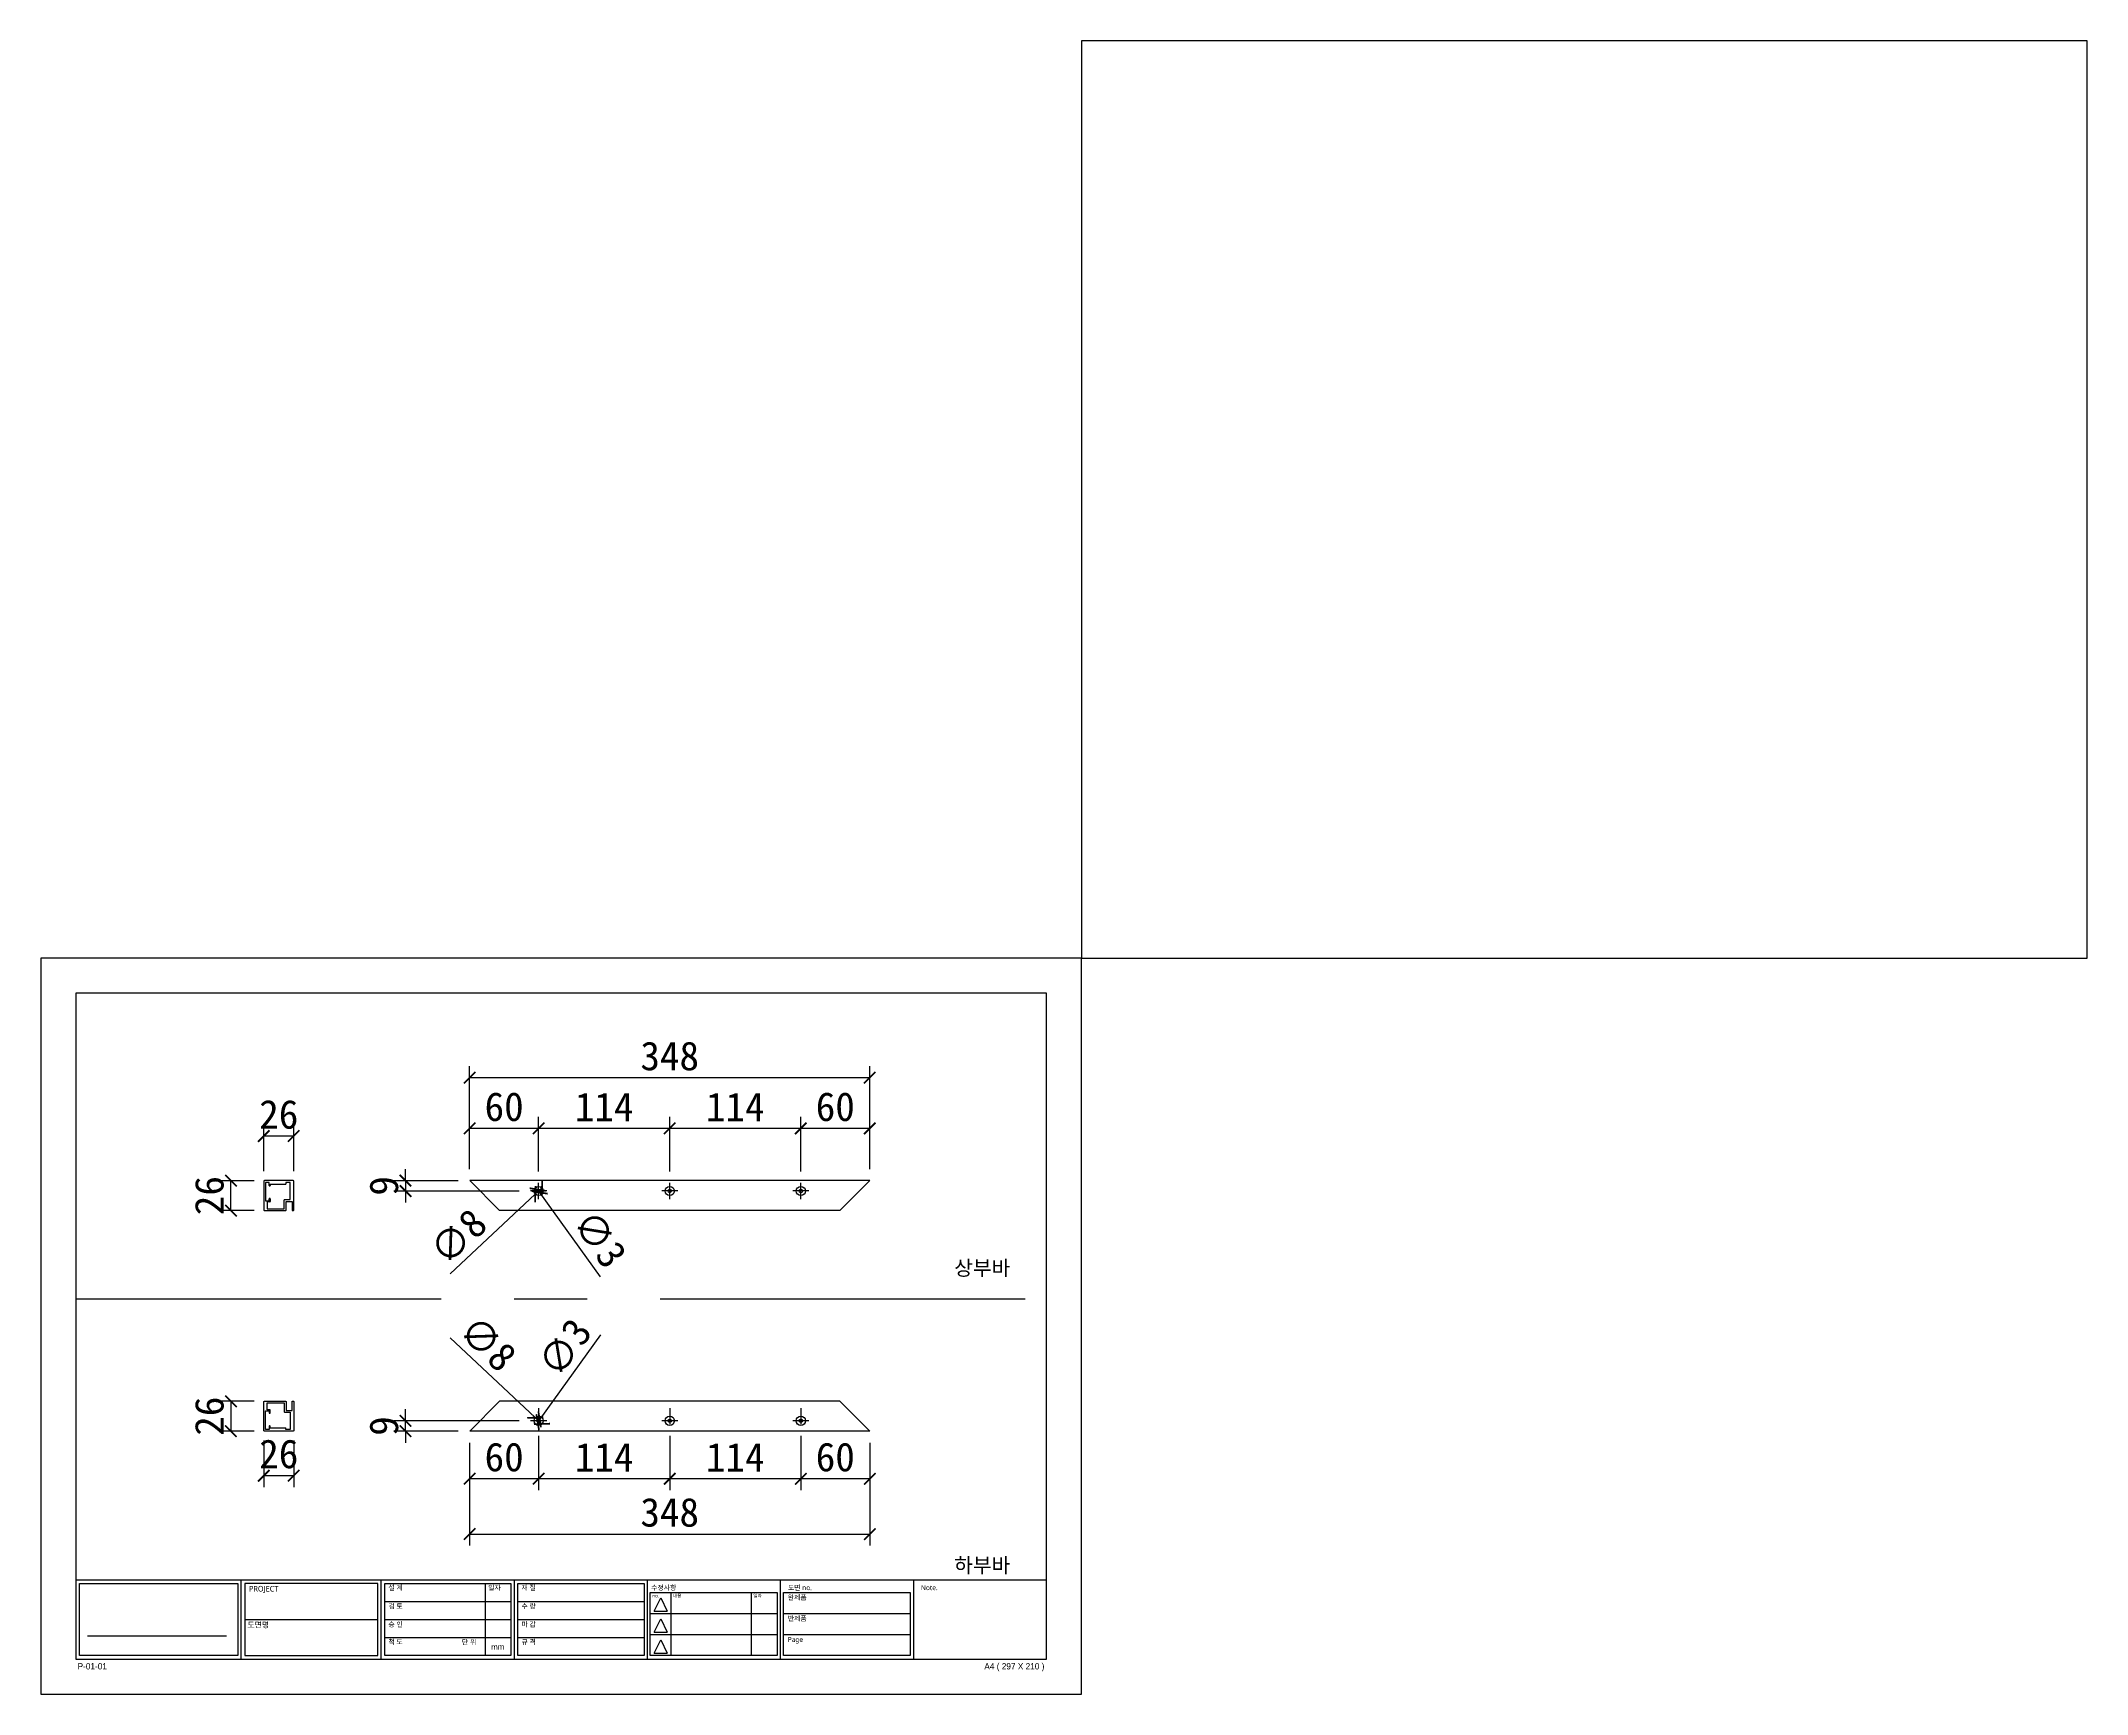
# Model space of a CAD drawing. Header units: millimetres. Extents: x -44117 to 256353, y -2095463 to 65325.
# Drawn here: x -20948 to -19169, y 10261 to 11699 of the extents above; entities that cross this region are included whole.
import ezdxf

# ---------------------------------------------------------------- set-up
doc = ezdxf.new("R2010")
doc.units = ezdxf.units.MM
doc.header["$LTSCALE"] = 10
doc.linetypes.add('CENTER', pattern=[50.8, 31.75, -6.35, 6.35, -6.35])
doc.layers.add('cen', color=1, linetype='CENTER')
doc.layers.add('도면층2', color=3, linetype='CENTER')
doc.styles.add('고딕', font='')
doc.styles.get('고딕').set_extended_font_data('HYgtrE')
doc.dimstyles.new('ISO-25', dxfattribs={"dimtxt": 2.5, "dimasz": 2.5, "dimexe": 1, "dimexo": 1, "dimtad": 1, "dimtxsty": 'Standard', "dimblk": 'ARCHTICK', "dimcen": 2.5, "dimadec": 0, "dimazin": 0, "dimtfac": 1, "dimtmove": 0, "dimatfit": 3, "dimfxl": 0, "dimarcsym": 0})

# ---------------------------------------------------------------- blocks, each defined once
blk = doc.blocks.new('A$C2EC13F1B')
at = {"color": 7}
for p, q in [((-3.67, -0.83), (-1.17, 4.17)), ((-1.17, 4.17), (1.33, -0.83))]:
    blk.add_line(p, q, dxfattribs=at)
blk.add_lwpolyline([(-3.67, -0.83), (1.33, -0.83)], dxfattribs=at)
blk = doc.blocks.new('a4 1scale')
at = {"color": 8}
for p, q in [((-15144.83, -4477.05), (-14867.83, -4477.05)), ((-15097.66, -4499.61), (-15097.66, -4477.05)), ((-15057.67, -4499.62), (-15057.67, -4477.06)), ((-15028.06, -4478.06), (-15028.06, -4498.62)), ((-15019.68, -4499.62), (-15019.68, -4477.06)), ((-14981.69, -4499.62), (-14981.69, -4477.06)), ((-14943.7, -4499.62), (-14943.7, -4477.06)), ((-14905.71, -4499.62), (-14905.71, -4477.06)), ((-15056.67, -4483.2), (-15020.68, -4483.2)), ((-15018.68, -4483.2), (-14982.69, -4483.2)), ((-14980.9, -4480.63), (-14944.7, -4480.63)), ((-14975.07, -4480.63), (-14975.07, -4498.62)), ((-14952.08, -4480.63), (-14952.08, -4498.62)), ((-14942.91, -4480.63), (-14906.71, -4480.63)), ((-15096.66, -4488.33), (-15058.67, -4488.34)), ((-15056.67, -4488.34), (-15020.68, -4488.34)), ((-15018.68, -4488.34), (-14982.69, -4488.34)), ((-14980.9, -4486.63), (-14944.7, -4486.63)), ((-14942.91, -4486.63), (-14906.71, -4486.63)), ((-15141.53, -4492.95), (-15101.88, -4492.95)), ((-15056.67, -4493.48), (-15020.68, -4493.48)), ((-15018.68, -4493.48), (-14982.69, -4493.48)), ((-14980.9, -4492.63), (-14944.7, -4492.63)), ((-14942.91, -4492.63), (-14906.71, -4492.63))]:
    blk.add_line(p, q, dxfattribs=at)
for points in [[(-15154.83, -4509.61), (-14857.83, -4509.61), (-14857.83, -4299.61), (-15154.83, -4299.61)], [(-15144.83, -4499.61), (-14867.83, -4499.61), (-14867.83, -4309.61), (-15144.83, -4309.61)]]:
    blk.add_lwpolyline(points, close=True)
for points in [[(-15143.82, -4478.05), (-15098.66, -4478.05), (-15098.66, -4498.61), (-15143.83, -4498.61)], [(-15058.67, -4478.06), (-15096.66, -4478.05), (-15096.66, -4498.61), (-15058.66, -4498.62)], [(-15056.67, -4478.06), (-15020.68, -4478.06), (-15020.68, -4498.62), (-15056.67, -4498.62)], [(-15018.68, -4478.06), (-14982.69, -4478.06), (-14982.69, -4498.62), (-15018.68, -4498.62)]]:
    blk.add_lwpolyline(points, close=True, dxfattribs=at)
for points in [[(-14944.7, -4480.63), (-14944.7, -4498.62), (-14980.9, -4498.62), (-14980.9, -4480.63)], [(-14906.71, -4480.63), (-14906.71, -4498.62), (-14942.91, -4498.62), (-14942.91, -4480.63)]]:
    blk.add_lwpolyline(points, dxfattribs=at)
at = {"color": 8, "xscale": 0.7469071166727064, "yscale": 0.7469071166727064, "zscale": 0.7469071166727064}
for p in [(-14977.06, -4485.3), (-14977.06, -4491.3), (-14977.06, -4497.29)]:
    blk.add_blockref('A$C2EC13F1B', p, dxfattribs=at)
at = {"color": 8, "style": '고딕'}
for s, insert, char_height, width, attachment_point in [('{\\fMalgun Gothic|b0|i0|c129|p50;PROJECT}', (-15095.45, -4478.74), 1.6004, 37.4801, 1), ('{\\fMalgun Gothic|b0|i0|c129|p50;설 계}', (-15055.65, -4478.55), 1.4003, 21.6513, 1), ('{\\fGulim|b0|i0|c129|p50;일자}', (-15027.2, -4478.57), 1.4, 24.7824, 1), ('{\\fMalgun Gothic|b0|i0|c129|p50;재 질}', (-15017.66, -4478.55), 1.4003, 21.6513, 1), ('{\\fMalgun Gothic|b0|i0|c129|p50;수정사항}', (-14980.67, -4478.55), 1.4003, 21.6513, 1), ('{\\fMalgun Gothic|b0|i0|c129|p50;도면 no.}', (-14941.63, -4478.55), 1.4003, 21.6513, 1), ('{\\fMalgun Gothic|b0|i0|c129|p50;Note.}', (-14903.64, -4478.55), 1.4003, 21.6513, 1), ('{\\fMalgun Gothic|b0|i0|c129|p50;검 토}', (-15055.65, -4483.82), 1.4003, 21.6513, 1), ('{\\fMalgun Gothic|b0|i0|c129|p50;수 량}', (-15017.66, -4483.82), 1.4003, 21.6513, 1), ('{\\fMalgun Gothic|b0|i0|c129|p50;no.}', (-14980.32, -4481.07), 0.96, 25.9815, 1), ('{\\fMalgun Gothic|b0|i0|c129|p50;내용}', (-14974.49, -4481.07), 0.96, 25.9815, 1), ('{\\fMalgun Gothic|b0|i0|c129|p50;일자}', (-14951.5, -4481.07), 0.96, 25.9815, 1), ('{\\fGulim|b0|i0|c129|p50;완\\fMalgun Gothic|b0|i0|c129|p50;제품}', (-14941.66, -4481.32), 1.4003, 21.6513, 1), ('{\\fMalgun Gothic|b0|i0|c129|p50;도면명}', (-15095.89, -4489.07), 1.6004, 37.4801, 1), ('{\\fMalgun Gothic|b0|i0|c129|p50;승 인}', (-15055.65, -4489.02), 1.4003, 21.6513, 1), ('{\\fMalgun Gothic|b0|i0|c129|p50;마 감}', (-15017.66, -4489.02), 1.4003, 21.6513, 1), ('{\\fMalgun Gothic|b0|i0|c129|p50;반제품}', (-14941.66, -4487.32), 1.4003, 21.6513, 1), ('{\\fMalgun Gothic|b0|i0|c129|p50;척 도 }', (-15055.65, -4494.02), 1.4003, 21.6513, 1), ('{\\fGulim|b0|i0|c129|p50;단 위}', (-15034.68, -4494.09), 1.4003, 21.6513, 1), ('mm', (-15024.45, -4496.13), 1.7, 15.2516, 5), ('{\\fMalgun Gothic|b0|i0|c129|p50;규 격 }', (-15017.66, -4494.02), 1.4003, 21.6513, 1), ('{\\fMalgun Gothic|b0|i0|c129|p50;Page}', (-14941.66, -4493.32), 1.4003, 21.6513, 1), ('{\\C8;P-01-01}', (-15144.37, -4500.78), 1.8004, 27.0059, 1), ('{\\C8;A4 ( 297 X 210 )}', (-14868.4, -4500.78), 1.8004, 27.0059, 3)]:
    blk.add_mtext(s, dxfattribs=dict(at, insert=insert, char_height=char_height, width=width, attachment_point=attachment_point))
blk = doc.blocks.new('_ArchTick')
at = {"color": 0, "linetype": 'ByBlock', "const_width": 0.15}
blk.add_lwpolyline([(-0.5, -0.5), (0.5, 0.5)], dxfattribs=at)
blk = doc.blocks.new('*D237')
at = {"color": 0, "lineweight": -2}
for p, q in [((-20754.5, 10715.8), (-20754.5, 10756.3)), ((-20728.5, 10715.8), (-20728.5, 10756.3)), ((-20728.5, 10746.3), (-20754.5, 10746.3))]:
    blk.add_line(p, q, dxfattribs=at)
at = {"layer": 'Defpoints', "color": 0}
for p in [(-20754.5, 10746.3), (-20754.5, 10705.8), (-20728.5, 10705.8)]:
    blk.add_point(p, dxfattribs=at)
at = {"color": 0, "lineweight": -2, "xscale": 10, "yscale": 10, "zscale": 10, "rotation": 180}
blk.add_blockref('_ArchTick', (-20754.5, 10746.3), dxfattribs=at)
at = {"color": 0, "lineweight": -2, "xscale": 10, "yscale": 10, "zscale": 10}
blk.add_blockref('_ArchTick', (-20728.5, 10746.3), dxfattribs=at)
at = {"color": 0, "insert": (-20741.5, 10765), "char_height": 25, "attachment_point": 5}
blk.add_mtext('26', dxfattribs=at)
blk = doc.blocks.new('_None')
blk = doc.blocks.new('*D238')
at = {"color": 0, "lineweight": -2}
for p, q in [((-20763, 10707.5), (-20793.1, 10707.5)), ((-20783.1, 10681.5), (-20783.1, 10707.5)), ((-20763, 10681.5), (-20793.1, 10681.5))]:
    blk.add_line(p, q, dxfattribs=at)
at = {"layer": 'Defpoints', "color": 0}
for p in [(-20783.1, 10707.5), (-20753, 10707.5), (-20753, 10681.5)]:
    blk.add_point(p, dxfattribs=at)
at = {"color": 0, "lineweight": -2, "xscale": 10, "yscale": 10, "zscale": 10}
for p, rotation in [((-20783.1, 10707.5), 90), ((-20783.1, 10681.5), 270)]:
    blk.add_blockref('_ArchTick', p, dxfattribs=dict(at, rotation=rotation))
at = {"color": 0, "insert": (-20801.8, 10694.5), "char_height": 25, "attachment_point": 5, "rotation": 90}
blk.add_mtext('26', dxfattribs=at)
blk = doc.blocks.new('*D239')
at = {"color": 0, "lineweight": -2}
for p, q in [((-20575.5, 10717.5), (-20575.5, 10807.1)), ((-20227.5, 10717.5), (-20227.5, 10807.1)), ((-20575.5, 10797.1), (-20227.5, 10797.1))]:
    blk.add_line(p, q, dxfattribs=at)
at = {"layer": 'Defpoints', "color": 0}
for p in [(-20227.5, 10797.1), (-20575.5, 10707.5), (-20227.5, 10707.5)]:
    blk.add_point(p, dxfattribs=at)
at = {"color": 0, "lineweight": -2, "xscale": 10, "yscale": 10, "zscale": 10, "rotation": 180}
blk.add_blockref('_ArchTick', (-20575.5, 10797.1), dxfattribs=at)
at = {"color": 0, "lineweight": -2, "xscale": 10, "yscale": 10, "zscale": 10}
blk.add_blockref('_ArchTick', (-20227.5, 10797.1), dxfattribs=at)
at = {"color": 0, "insert": (-20401.5, 10815.8), "char_height": 25, "attachment_point": 5}
blk.add_mtext('348', dxfattribs=at)
blk = doc.blocks.new('*D240')
at = {"color": 0, "lineweight": -2}
for p, q in [((-20287.5, 10715.5), (-20287.5, 10763)), ((-20227.5, 10753), (-20287.5, 10753)), ((-20227.5, 10717.5), (-20227.5, 10763))]:
    blk.add_line(p, q, dxfattribs=at)
at = {"layer": 'Defpoints', "color": 0}
for p in [(-20287.5, 10753), (-20287.5, 10705.5), (-20227.5, 10707.5)]:
    blk.add_point(p, dxfattribs=at)
at = {"color": 0, "lineweight": -2, "xscale": 10, "yscale": 10, "zscale": 10, "rotation": 180}
blk.add_blockref('_ArchTick', (-20287.5, 10753), dxfattribs=at)
at = {"color": 0, "lineweight": -2, "xscale": 10, "yscale": 10, "zscale": 10}
blk.add_blockref('_ArchTick', (-20227.5, 10753), dxfattribs=at)
at = {"color": 0, "insert": (-20257.5, 10771.7), "char_height": 25, "attachment_point": 5}
blk.add_mtext('60', dxfattribs=at)
blk = doc.blocks.new('*D241')
at = {"color": 0, "lineweight": -2}
for p, q in [((-20401.5, 10715.5), (-20401.5, 10763)), ((-20287.5, 10753), (-20401.5, 10753)), ((-20287.5, 10715.5), (-20287.5, 10763))]:
    blk.add_line(p, q, dxfattribs=at)
at = {"layer": 'Defpoints', "color": 0}
for p in [(-20401.5, 10753), (-20401.5, 10705.5), (-20287.5, 10705.5)]:
    blk.add_point(p, dxfattribs=at)
at = {"color": 0, "lineweight": -2, "xscale": 10, "yscale": 10, "zscale": 10, "rotation": 180}
blk.add_blockref('_ArchTick', (-20401.5, 10753), dxfattribs=at)
at = {"color": 0, "lineweight": -2, "xscale": 10, "yscale": 10, "zscale": 10}
blk.add_blockref('_ArchTick', (-20287.5, 10753), dxfattribs=at)
at = {"color": 0, "insert": (-20344.5, 10771.7), "char_height": 25, "attachment_point": 5}
blk.add_mtext('114', dxfattribs=at)
blk = doc.blocks.new('*D242')
at = {"color": 0, "lineweight": -2}
for p, q in [((-20515.5, 10715.5), (-20515.5, 10763)), ((-20401.5, 10753), (-20515.5, 10753)), ((-20401.5, 10715.5), (-20401.5, 10763))]:
    blk.add_line(p, q, dxfattribs=at)
at = {"layer": 'Defpoints', "color": 0}
for p in [(-20515.5, 10753), (-20515.5, 10705.5), (-20401.5, 10705.5)]:
    blk.add_point(p, dxfattribs=at)
at = {"color": 0, "lineweight": -2, "xscale": 10, "yscale": 10, "zscale": 10, "rotation": 180}
blk.add_blockref('_ArchTick', (-20515.5, 10753), dxfattribs=at)
at = {"color": 0, "lineweight": -2, "xscale": 10, "yscale": 10, "zscale": 10}
blk.add_blockref('_ArchTick', (-20401.5, 10753), dxfattribs=at)
at = {"color": 0, "insert": (-20458.5, 10771.7), "char_height": 25, "attachment_point": 5}
blk.add_mtext('114', dxfattribs=at)
blk = doc.blocks.new('*D243')
at = {"color": 0, "lineweight": -2}
for p, q in [((-20575.5, 10717.5), (-20575.5, 10763)), ((-20515.5, 10753), (-20575.5, 10753)), ((-20515.5, 10715.5), (-20515.5, 10763))]:
    blk.add_line(p, q, dxfattribs=at)
at = {"layer": 'Defpoints', "color": 0}
for p in [(-20575.5, 10753), (-20575.5, 10707.5), (-20515.5, 10705.5)]:
    blk.add_point(p, dxfattribs=at)
at = {"color": 0, "lineweight": -2, "xscale": 10, "yscale": 10, "zscale": 10, "rotation": 180}
blk.add_blockref('_ArchTick', (-20575.5, 10753), dxfattribs=at)
at = {"color": 0, "lineweight": -2, "xscale": 10, "yscale": 10, "zscale": 10}
blk.add_blockref('_ArchTick', (-20515.5, 10753), dxfattribs=at)
at = {"color": 0, "insert": (-20545.5, 10771.7), "char_height": 25, "attachment_point": 5}
blk.add_mtext('60', dxfattribs=at)
blk = doc.blocks.new('*D244')
at = {"color": 0, "lineweight": -2}
for p, q in [((-20631.3, 10707.5), (-20631.3, 10717.5)), ((-20585.5, 10707.5), (-20641.3, 10707.5)), ((-20532.5, 10698.5), (-20641.3, 10698.5)), ((-20631.3, 10707.5), (-20631.3, 10698.5)), ((-20631.3, 10698.5), (-20631.3, 10688.5))]:
    blk.add_line(p, q, dxfattribs=at)
at = {"layer": 'Defpoints', "color": 0}
for p in [(-20631.3, 10698.5), (-20575.5, 10707.5), (-20522.5, 10698.5)]:
    blk.add_point(p, dxfattribs=at)
at = {"color": 0, "lineweight": -2, "xscale": 10, "yscale": 10, "zscale": 10}
for p, rotation in [((-20631.3, 10707.5), 270), ((-20631.3, 10698.5), 90)]:
    blk.add_blockref('_ArchTick', p, dxfattribs=dict(at, rotation=rotation))
at = {"color": 0, "insert": (-20650, 10703), "char_height": 25, "attachment_point": 5, "rotation": 90}
blk.add_mtext('9', dxfattribs=at)
blk = doc.blocks.new('*D245')
at = {"color": 0, "lineweight": -2}
for p, q in [((-20592.3, 10626.5), (-20518.4, 10695.8)), ((-20512.6, 10701.3), (-20518.4, 10695.8)), ((-20512.6, 10701.3), (-20512.6, 10701.3))]:
    blk.add_line(p, q, dxfattribs=at)
at = {"layer": 'Defpoints', "color": 0}
for p in [(-20518.4, 10695.8), (-20512.6, 10701.3)]:
    blk.add_point(p, dxfattribs=at)
at = {"color": 0, "lineweight": -2, "xscale": 10, "yscale": 10, "zscale": 10}
for p, rotation in [((-20518.4, 10695.8), 43.13870442112771), ((-20512.6, 10701.3), 223.1387044211277)]:
    blk.add_blockref('_ArchTick', p, dxfattribs=dict(at, rotation=rotation))
at = {"color": 0, "insert": (-20585.4, 10658.7), "char_height": 25, "attachment_point": 5, "rotation": 43.1387}
blk.add_mtext('∅8', dxfattribs=at)
blk = doc.blocks.new('*D246')
at = {"color": 0, "lineweight": -2}
for p, q in [((-20516.3, 10699.8), (-20516.3, 10699.8)), ((-20516.3, 10699.8), (-20514.6, 10697.3)), ((-20461.7, 10623.8), (-20514.6, 10697.3))]:
    blk.add_line(p, q, dxfattribs=at)
at = {"layer": 'Defpoints', "color": 0}
for p in [(-20516.3, 10699.8), (-20514.6, 10697.3)]:
    blk.add_point(p, dxfattribs=at)
at = {"color": 0, "lineweight": -2, "xscale": 10, "yscale": 10, "zscale": 10}
for p, rotation in [((-20516.3, 10699.8), 305.7508162474994), ((-20514.6, 10697.3), 125.7508162474994)]:
    blk.add_blockref('_ArchTick', p, dxfattribs=dict(at, rotation=rotation))
at = {"color": 0, "insert": (-20462.3, 10656.8), "char_height": 25, "attachment_point": 5, "rotation": 305.7508}
blk.add_mtext('∅3', dxfattribs=at)
blk = doc.blocks.new('*D247')
at = {"color": 0, "lineweight": -2}
for p, q in [((-20754.5, 10481.5), (-20754.5, 10441)), ((-20728.5, 10481.5), (-20728.5, 10441)), ((-20728.5, 10451), (-20754.5, 10451))]:
    blk.add_line(p, q, dxfattribs=at)
at = {"layer": 'Defpoints', "color": 0}
for p in [(-20754.5, 10491.5), (-20728.5, 10491.5), (-20754.5, 10451)]:
    blk.add_point(p, dxfattribs=at)
at = {"color": 0, "lineweight": -2, "xscale": 10, "yscale": 10, "zscale": 10, "rotation": 180}
blk.add_blockref('_ArchTick', (-20754.5, 10451), dxfattribs=at)
at = {"color": 0, "lineweight": -2, "xscale": 10, "yscale": 10, "zscale": 10}
blk.add_blockref('_ArchTick', (-20728.5, 10451), dxfattribs=at)
at = {"color": 0, "insert": (-20741.5, 10469.8), "char_height": 25, "attachment_point": 5}
blk.add_mtext('26', dxfattribs=at)
blk = doc.blocks.new('*D248')
at = {"color": 0, "lineweight": -2}
for p, q in [((-20763, 10515.7), (-20793.1, 10515.7)), ((-20783.1, 10515.7), (-20783.1, 10489.7)), ((-20763, 10489.7), (-20793.1, 10489.7))]:
    blk.add_line(p, q, dxfattribs=at)
at = {"layer": 'Defpoints', "color": 0}
for p in [(-20753, 10515.7), (-20783.1, 10489.7), (-20753, 10489.7)]:
    blk.add_point(p, dxfattribs=at)
at = {"color": 0, "lineweight": -2, "xscale": 10, "yscale": 10, "zscale": 10}
for p, rotation in [((-20783.1, 10515.7), 90), ((-20783.1, 10489.7), 270)]:
    blk.add_blockref('_ArchTick', p, dxfattribs=dict(at, rotation=rotation))
at = {"color": 0, "insert": (-20801.8, 10502.7), "char_height": 25, "attachment_point": 5, "rotation": 90}
blk.add_mtext('26', dxfattribs=at)
blk = doc.blocks.new('*D249')
at = {"color": 0, "lineweight": -2}
for p, q in [((-20575.5, 10479.7), (-20575.5, 10390.2)), ((-20227.5, 10479.7), (-20227.5, 10390.2)), ((-20575.5, 10400.2), (-20227.5, 10400.2))]:
    blk.add_line(p, q, dxfattribs=at)
at = {"layer": 'Defpoints', "color": 0}
for p in [(-20575.5, 10489.7), (-20227.5, 10489.7), (-20227.5, 10400.2)]:
    blk.add_point(p, dxfattribs=at)
at = {"color": 0, "lineweight": -2, "xscale": 10, "yscale": 10, "zscale": 10, "rotation": 180}
blk.add_blockref('_ArchTick', (-20575.5, 10400.2), dxfattribs=at)
at = {"color": 0, "lineweight": -2, "xscale": 10, "yscale": 10, "zscale": 10}
blk.add_blockref('_ArchTick', (-20227.5, 10400.2), dxfattribs=at)
at = {"color": 0, "insert": (-20401.5, 10419), "char_height": 25, "attachment_point": 5}
blk.add_mtext('348', dxfattribs=at)
blk = doc.blocks.new('*D250')
at = {"color": 0, "lineweight": -2}
for p, q in [((-20287.5, 10485.7), (-20287.5, 10438.3)), ((-20227.5, 10479.7), (-20227.5, 10438.3)), ((-20227.5, 10448.3), (-20287.5, 10448.3))]:
    blk.add_line(p, q, dxfattribs=at)
at = {"layer": 'Defpoints', "color": 0}
for p in [(-20287.5, 10495.7), (-20227.5, 10489.7), (-20287.5, 10448.3)]:
    blk.add_point(p, dxfattribs=at)
at = {"color": 0, "lineweight": -2, "xscale": 10, "yscale": 10, "zscale": 10, "rotation": 180}
blk.add_blockref('_ArchTick', (-20287.5, 10448.3), dxfattribs=at)
at = {"color": 0, "lineweight": -2, "xscale": 10, "yscale": 10, "zscale": 10}
blk.add_blockref('_ArchTick', (-20227.5, 10448.3), dxfattribs=at)
at = {"color": 0, "insert": (-20257.5, 10467.1), "char_height": 25, "attachment_point": 5}
blk.add_mtext('60', dxfattribs=at)
blk = doc.blocks.new('*D251')
at = {"color": 0, "lineweight": -2}
for p, q in [((-20401.5, 10485.7), (-20401.5, 10438.3)), ((-20287.5, 10485.7), (-20287.5, 10438.3)), ((-20287.5, 10448.3), (-20401.5, 10448.3))]:
    blk.add_line(p, q, dxfattribs=at)
at = {"layer": 'Defpoints', "color": 0}
for p in [(-20401.5, 10495.7), (-20287.5, 10495.7), (-20401.5, 10448.3)]:
    blk.add_point(p, dxfattribs=at)
at = {"color": 0, "lineweight": -2, "xscale": 10, "yscale": 10, "zscale": 10, "rotation": 180}
blk.add_blockref('_ArchTick', (-20401.5, 10448.3), dxfattribs=at)
at = {"color": 0, "lineweight": -2, "xscale": 10, "yscale": 10, "zscale": 10}
blk.add_blockref('_ArchTick', (-20287.5, 10448.3), dxfattribs=at)
at = {"color": 0, "insert": (-20344.5, 10467.1), "char_height": 25, "attachment_point": 5}
blk.add_mtext('114', dxfattribs=at)
blk = doc.blocks.new('*D252')
at = {"color": 0, "lineweight": -2}
for p, q in [((-20515.5, 10485.7), (-20515.5, 10438.3)), ((-20401.5, 10485.7), (-20401.5, 10438.3)), ((-20401.5, 10448.3), (-20515.5, 10448.3))]:
    blk.add_line(p, q, dxfattribs=at)
at = {"layer": 'Defpoints', "color": 0}
for p in [(-20515.5, 10495.7), (-20401.5, 10495.7), (-20515.5, 10448.3)]:
    blk.add_point(p, dxfattribs=at)
at = {"color": 0, "lineweight": -2, "xscale": 10, "yscale": 10, "zscale": 10, "rotation": 180}
blk.add_blockref('_ArchTick', (-20515.5, 10448.3), dxfattribs=at)
at = {"color": 0, "lineweight": -2, "xscale": 10, "yscale": 10, "zscale": 10}
blk.add_blockref('_ArchTick', (-20401.5, 10448.3), dxfattribs=at)
at = {"color": 0, "insert": (-20458.5, 10467.1), "char_height": 25, "attachment_point": 5}
blk.add_mtext('114', dxfattribs=at)
blk = doc.blocks.new('*D253')
at = {"color": 0, "lineweight": -2}
for p, q in [((-20515.5, 10485.7), (-20515.5, 10438.3)), ((-20575.5, 10479.7), (-20575.5, 10438.3)), ((-20515.5, 10448.3), (-20575.5, 10448.3))]:
    blk.add_line(p, q, dxfattribs=at)
at = {"layer": 'Defpoints', "color": 0}
for p in [(-20575.5, 10489.7), (-20515.5, 10495.7), (-20575.5, 10448.3)]:
    blk.add_point(p, dxfattribs=at)
at = {"color": 0, "lineweight": -2, "xscale": 10, "yscale": 10, "zscale": 10, "rotation": 180}
blk.add_blockref('_ArchTick', (-20575.5, 10448.3), dxfattribs=at)
at = {"color": 0, "lineweight": -2, "xscale": 10, "yscale": 10, "zscale": 10}
blk.add_blockref('_ArchTick', (-20515.5, 10448.3), dxfattribs=at)
at = {"color": 0, "insert": (-20545.5, 10467.1), "char_height": 25, "attachment_point": 5}
blk.add_mtext('60', dxfattribs=at)
blk = doc.blocks.new('*D254')
at = {"color": 0, "lineweight": -2}
for p, q in [((-20631.3, 10498.7), (-20631.3, 10508.7)), ((-20532.5, 10498.7), (-20641.3, 10498.7)), ((-20585.5, 10489.7), (-20641.3, 10489.7)), ((-20631.3, 10489.7), (-20631.3, 10498.7)), ((-20631.3, 10489.7), (-20631.3, 10479.7))]:
    blk.add_line(p, q, dxfattribs=at)
at = {"layer": 'Defpoints', "color": 0}
for p in [(-20631.3, 10498.7), (-20575.5, 10489.7), (-20522.5, 10498.7)]:
    blk.add_point(p, dxfattribs=at)
at = {"color": 0, "lineweight": -2, "xscale": 10, "yscale": 10, "zscale": 10}
for p, rotation in [((-20631.3, 10498.7), 270), ((-20631.3, 10489.7), 90)]:
    blk.add_blockref('_ArchTick', p, dxfattribs=dict(at, rotation=rotation))
at = {"color": 0, "insert": (-20650, 10494.2), "char_height": 25, "attachment_point": 5, "rotation": 90}
blk.add_mtext('9', dxfattribs=at)
blk = doc.blocks.new('*D255')
at = {"color": 0, "lineweight": -2}
for p, q in [((-20592.3, 10570.8), (-20518.4, 10501.5)), ((-20512.6, 10496), (-20518.4, 10501.5)), ((-20512.6, 10496), (-20512.6, 10496))]:
    blk.add_line(p, q, dxfattribs=at)
at = {"layer": 'Defpoints', "color": 0}
for p in [(-20518.4, 10501.5), (-20512.6, 10496)]:
    blk.add_point(p, dxfattribs=at)
at = {"color": 0, "lineweight": -2, "xscale": 10, "yscale": 10, "zscale": 10}
for p, rotation in [((-20518.4, 10501.5), 316.8612955789625), ((-20512.6, 10496), 136.8612955789626)]:
    blk.add_blockref('_ArchTick', p, dxfattribs=dict(at, rotation=rotation))
at = {"color": 0, "insert": (-20559.7, 10565.9), "char_height": 25, "attachment_point": 5, "rotation": 316.8613}
blk.add_mtext('∅8', dxfattribs=at)
blk = doc.blocks.new('*D256')
at = {"color": 0, "lineweight": -2}
for p, q in [((-20461.7, 10573.5), (-20514.6, 10500)), ((-20516.3, 10497.5), (-20514.6, 10500)), ((-20516.3, 10497.5), (-20516.3, 10497.5))]:
    blk.add_line(p, q, dxfattribs=at)
at = {"layer": 'Defpoints', "color": 0}
for p in [(-20514.6, 10500), (-20516.3, 10497.5)]:
    blk.add_point(p, dxfattribs=at)
at = {"color": 0, "lineweight": -2, "xscale": 10, "yscale": 10, "zscale": 10}
for p, rotation in [((-20516.3, 10497.5), 54.24918375241261), ((-20514.6, 10500), 234.2491837524126)]:
    blk.add_blockref('_ArchTick', p, dxfattribs=dict(at, rotation=rotation))
at = {"color": 0, "insert": (-20492.7, 10562.4), "char_height": 25, "attachment_point": 5, "rotation": 54.2492}
blk.add_mtext('∅3', dxfattribs=at)

msp = doc.modelspace()

# ---------------------------------------------------------------- linework, layer by layer
for p, q in [((-20749.96751, 10706.03622), (-20752.96751, 10706.03622)), ((-20752.96751, 10706.03622), (-20752.96751, 10690.03622)), ((-20749.96751, 10703.33622), (-20749.96751, 10706.03622)), ((-20749.26751, 10703.03622), (-20749.66751, 10703.03622)), ((-20748.96751, 10704.53622), (-20748.96751, 10703.33622)), ((-20748.96751, 10704.53622), (-20735.46751, 10704.53622)), ((-20731.46751, 10706.03622), (-20735.46751, 10706.03622)), ((-20735.46751, 10706.03622), (-20735.46751, 10704.53622)), ((-20731.46751, 10691.03622), (-20731.46751, 10706.03622)), ((-20227.47241, 10707.53622), (-20575.47241, 10707.53622)), ((-20549.47241, 10681.53622), (-20575.47241, 10707.53622)), ((-20253.47241, 10681.53622), (-20227.47241, 10707.53622)), ((-20752.96751, 10690.03622), (-20749.96751, 10690.03622)), ((-20749.26751, 10689.03622), (-20751.46751, 10689.03622)), ((-20751.46751, 10689.03622), (-20751.46751, 10683.03622)), ((-20751.46751, 10683.03622), (-20736.66751, 10683.03622)), ((-20749.96751, 10690.03622), (-20749.96751, 10691.73622)), ((-20749.66751, 10692.03622), (-20749.26751, 10692.03622)), ((-20748.96751, 10691.73622), (-20748.96751, 10689.33622)), ((-20736.66751, 10689.53622), (-20736.66751, 10690.73622)), ((-20736.66751, 10683.03622), (-20736.66751, 10689.53622)), ((-20736.36751, 10691.03622), (-20735.16751, 10691.03622)), ((-20735.16751, 10691.03622), (-20731.46751, 10691.03622)), ((-20735.16751, 10691.03622), (-20735.16751, 10691.03622)), ((-20253.47241, 10681.53622), (-20549.47241, 10681.53622)), ((-20752.96751, 10491.24523), (-20752.96751, 10507.24523)), ((-20752.96751, 10507.24523), (-20749.96751, 10507.24523)), ((-20751.46751, 10508.24523), (-20751.46751, 10514.24523)), ((-20751.46751, 10514.24523), (-20736.66751, 10514.24523)), ((-20749.26751, 10508.24523), (-20751.46751, 10508.24523)), ((-20749.96751, 10507.24523), (-20749.96751, 10505.54523)), ((-20749.66751, 10505.24523), (-20749.26751, 10505.24523)), ((-20748.96751, 10505.54523), (-20748.96751, 10507.94523)), ((-20736.66751, 10514.24523), (-20736.66751, 10507.74523)), ((-20736.66751, 10507.74523), (-20736.66751, 10506.54523)), ((-20736.36751, 10506.24523), (-20735.16751, 10506.24523)), ((-20735.16751, 10506.24523), (-20731.46751, 10506.24523)), ((-20735.16751, 10506.24523), (-20735.16751, 10506.24523)), ((-20731.46751, 10506.24523), (-20731.46751, 10491.24523)), ((-20549.47241, 10515.74523), (-20575.47241, 10489.74523)), ((-20253.47241, 10515.74523), (-20549.47241, 10515.74523)), ((-20253.47241, 10515.74523), (-20227.47241, 10489.74523)), ((-20749.96751, 10491.24523), (-20752.96751, 10491.24523)), ((-20749.96751, 10493.94523), (-20749.96751, 10491.24523)), ((-20749.26751, 10494.24523), (-20749.66751, 10494.24523)), ((-20748.96751, 10492.74523), (-20748.96751, 10493.94523)), ((-20748.96751, 10492.74523), (-20735.46751, 10492.74523)), ((-20735.46751, 10491.24523), (-20735.46751, 10492.74523)), ((-20731.46751, 10491.24523), (-20735.46751, 10491.24523)), ((-20227.47241, 10489.74523), (-20575.47241, 10489.74523))]:
    msp.add_line(p, q)
msp.add_lwpolyline([(-20043.42455, 10900.95488), (-19168.86123, 10900.95488), (-19168.86123, 11698.50976), (-20043.42455, 11698.50976)], close=True)
for points in [[(-20729.96764, 10681.83622, 0.4142135624), (-20729.66764, 10681.53622), (-20728.76751, 10681.53622, 0.4142135624), (-20728.46751, 10681.83622), (-20728.46751, 10707.03622, 0.4142135624), (-20728.96751, 10707.53622), (-20753.96751, 10707.53622, 0.4142135624), (-20754.46751, 10707.03622), (-20754.46751, 10682.03622, 0.4142135624), (-20753.96751, 10681.53622), (-20735.66751, 10681.53622, 0.4142135624), (-20735.16751, 10682.03622), (-20735.16751, 10689.53622), (-20729.96751, 10689.53622), (-20729.96751, 10681.83622)], [(-20729.96764, 10515.44523, -0.4142135624), (-20729.66764, 10515.74523), (-20728.76751, 10515.74523, -0.4142135624), (-20728.46751, 10515.44523), (-20728.46751, 10490.24523, -0.4142135624), (-20728.96751, 10489.74523), (-20753.96751, 10489.74523, -0.4142135624), (-20754.46751, 10490.24523), (-20754.46751, 10515.24523, -0.4142135624), (-20753.96751, 10515.74523), (-20735.66751, 10515.74523, -0.4142135624), (-20735.16751, 10515.24523), (-20735.16751, 10507.74523), (-20729.96751, 10507.74523), (-20729.96751, 10515.44523)]]:
    msp.add_lwpolyline(points, format="xyb")
for centre, radius in [((-20515.47241, 10698.53622), 4), ((-20515.47241, 10698.53622), 1.5), ((-20401.47241, 10698.53622), 4), ((-20401.47241, 10698.53622), 1.5), ((-20287.47241, 10698.53622), 4), ((-20287.47241, 10698.53622), 1.5), ((-20515.47241, 10498.74523), 4), ((-20515.47241, 10498.74523), 1.5), ((-20401.47241, 10498.74523), 4), ((-20401.47241, 10498.74523), 1.5), ((-20287.47241, 10498.74523), 4), ((-20287.47241, 10498.74523), 1.5)]:
    msp.add_circle(centre, radius)
for centre, start, end in [((-20749.66751, 10703.33622), 180, 270), ((-20749.26751, 10703.33622), 270, 0), ((-20749.66751, 10691.73622), 90, 180), ((-20749.26751, 10691.73622), 360, 90), ((-20749.26751, 10689.33622), 270, 0), ((-20736.36751, 10690.73622), 90, 180), ((-20749.66751, 10505.54523), 180, 270), ((-20749.26751, 10507.94523), 360, 90), ((-20749.26751, 10505.54523), 270, 0), ((-20736.36751, 10506.54523), 180, 270), ((-20749.66751, 10493.94523), 90, 180), ((-20749.26751, 10493.94523), 360, 90)]:
    msp.add_arc(centre, 0.3, start, end)
at = {"layer": 'cen'}
msp.add_line((-20917.87768, 10604.74756), (-20073.8933, 10604.74756), dxfattribs=at)
at = {"layer": '도면층2'}
for p, q in [((-20508.47241, 10698.53622), (-20522.47241, 10698.53622)), ((-20515.47241, 10691.53622), (-20515.47241, 10705.53622)), ((-20394.47241, 10698.53622), (-20408.47241, 10698.53622)), ((-20401.47241, 10691.53622), (-20401.47241, 10705.53622)), ((-20280.47241, 10698.53622), (-20294.47241, 10698.53622)), ((-20287.47241, 10691.53622), (-20287.47241, 10705.53622)), ((-20515.47241, 10509.74523), (-20515.47241, 10495.74523)), ((-20401.47241, 10509.74523), (-20401.47241, 10495.74523)), ((-20287.47241, 10509.74523), (-20287.47241, 10495.74523)), ((-20508.47241, 10498.74523), (-20522.47241, 10498.74523)), ((-20394.47241, 10498.74523), (-20408.47241, 10498.74523)), ((-20280.47241, 10498.74523), (-20294.47241, 10498.74523))]:
    msp.add_line(p, q, dxfattribs=at)

# ---------------------------------------------------------------- block references
at = {"color": 1, "xscale": 3.046875, "yscale": 3.046875, "zscale": 3.046875}
msp.add_blockref('a4 1scale', (25226.526, 24001.32611), dxfattribs=at)

# ---------------------------------------------------------------- texts
at = {"color": 142, "char_height": 12.9348114, "width": 374.7128821, "attachment_point": 5, "style": '고딕'}
for s, insert in [('{\\fMalgun Gothic|b0|i0|c129|p50;상부바}', (-20129.70938, 10630.92817)), ('{\\fMalgun Gothic|b0|i0|c129|p50;하부바}', (-20129.70938, 10372.41831))]:
    msp.add_mtext(s, dxfattribs=dict(at, insert=insert))

# ---------------------------------------------------------------- dimensions: what is measured, and where the dimension line sits
for base, p1, p2, override, picture, middle in [((-20227.47241, 10797.05929), (-20575.47241, 10707.53622), (-20227.47241, 10707.53622), {"dimscale": 10, "dimasz": 1, "dimdec": 1, "dimcen": 0, "dimtdec": 1, "dimldrblk": 'None', "dimtfillclr": 100}, '*D239', (-20401.47241, 10815.80929)), ((-20575.47241, 10752.97474), (-20515.47241, 10705.53622), (-20575.47241, 10707.53622), {"dimscale": 10, "dimasz": 1, "dimdec": 1, "dimcen": 0, "dimtdec": 1, "dimtmove": 1, "dimldrblk": 'None', "dimtfillclr": 100}, '*D243', (-20545.47241, 10771.72474)), ((-20515.47241, 10752.97474), (-20401.47241, 10705.53622), (-20515.47241, 10705.53622), {"dimscale": 10, "dimasz": 1, "dimdec": 1, "dimcen": 0, "dimtdec": 1, "dimtmove": 1, "dimldrblk": 'None', "dimtfillclr": 100}, '*D242', (-20458.47241, 10771.72474)), ((-20401.47241, 10752.97474), (-20287.47241, 10705.53622), (-20401.47241, 10705.53622), {"dimscale": 10, "dimasz": 1, "dimdec": 1, "dimcen": 0, "dimtdec": 1, "dimtmove": 1, "dimldrblk": 'None', "dimtfillclr": 100}, '*D241', (-20344.47241, 10771.72474)), ((-20287.47241, 10752.97474), (-20227.47241, 10707.53622), (-20287.47241, 10705.53622), {"dimscale": 10, "dimasz": 1, "dimdec": 1, "dimcen": 0, "dimtdec": 1, "dimldrblk": 'None', "dimtfillclr": 100}, '*D240', (-20257.47241, 10771.72474)), ((-20575.47241, 10448.30671), (-20515.47241, 10495.74523), (-20575.47241, 10489.74523), {"dimscale": 10, "dimasz": 1, "dimdec": 1, "dimcen": 0, "dimtdec": 1, "dimtmove": 1, "dimldrblk": 'None', "dimtfillclr": 100}, '*D253', (-20545.47241, 10467.05671)), ((-20227.47241, 10400.22216), (-20575.47241, 10489.74523), (-20227.47241, 10489.74523), {"dimscale": 10, "dimasz": 1, "dimdec": 1, "dimcen": 0, "dimtdec": 1, "dimldrblk": 'None', "dimtfillclr": 100}, '*D249', (-20401.47241, 10418.97216)), ((-20515.47241, 10448.30671), (-20401.47241, 10495.74523), (-20515.47241, 10495.74523), {"dimscale": 10, "dimasz": 1, "dimdec": 1, "dimcen": 0, "dimtdec": 1, "dimtmove": 1, "dimldrblk": 'None', "dimtfillclr": 100}, '*D252', (-20458.47241, 10467.05671)), ((-20401.47241, 10448.30671), (-20287.47241, 10495.74523), (-20401.47241, 10495.74523), {"dimscale": 10, "dimasz": 1, "dimdec": 1, "dimcen": 0, "dimtdec": 1, "dimtmove": 1, "dimldrblk": 'None', "dimtfillclr": 100}, '*D251', (-20344.47241, 10467.05671)), ((-20287.47241, 10448.30671), (-20227.47241, 10489.74523), (-20287.47241, 10495.74523), {"dimscale": 10, "dimasz": 1, "dimdec": 1, "dimcen": 0, "dimtdec": 1, "dimldrblk": 'None', "dimtfillclr": 100}, '*D250', (-20257.47241, 10467.05671))]:
    dim = msp.add_linear_dim(base=base, p1=p1, p2=p2, dimstyle='ISO-25', override=override)
    dim.commit()
    dim.dimension.update_dxf_attribs({"geometry": picture, "text_midpoint": middle})
for base, p1, p2, picture, middle in [((-20754.46751, 10746.27318), (-20728.46751, 10705.76052), (-20754.46751, 10705.76052), '*D237', (-20741.46751, 10746.27318)), ((-20754.46751, 10451.00827), (-20728.46751, 10491.52093), (-20754.46751, 10491.52093), '*D247', (-20741.46751, 10451.00827))]:
    dim = msp.add_linear_dim(base=base, p1=p1, p2=p2, dimstyle='ISO-25', override={"dimscale": 10, "dimasz": 1, "dimdec": 1, "dimcen": 0, "dimtdec": 1, "dimldrblk": 'None', "dimtfillclr": 100})
    dim.commit()
    dim.dimension.update_dxf_attribs({"geometry": picture, "text_midpoint": middle, "dimtype": 160})
for base, p1, p2, angle, picture, middle in [((-20783.07448, 10707.53622), (-20752.96543, 10681.53622), (-20752.96543, 10707.53622), 90, '*D238', (-20783.07448, 10694.53622)), ((-20631.26448, 10698.53622), (-20575.47241, 10707.53622), (-20522.47241, 10698.53622), 90, '*D244', (-20631.26448, 10703.03622)), ((-20783.07448, 10489.74523), (-20752.96543, 10515.74523), (-20752.96543, 10489.74523), 270, '*D248', (-20783.07448, 10502.74523)), ((-20631.26448, 10498.74523), (-20575.47241, 10489.74523), (-20522.47241, 10498.74523), 270, '*D254', (-20631.26448, 10494.24523))]:
    dim = msp.add_linear_dim(base=base, p1=p1, p2=p2, angle=angle, dimstyle='ISO-25', override={"dimscale": 10, "dimasz": 1, "dimdec": 1, "dimcen": 0, "dimtdec": 1, "dimldrblk": 'None', "dimtfillclr": 100})
    dim.commit()
    dim.dimension.update_dxf_attribs({"geometry": picture, "text_midpoint": middle, "dimtype": 160})
for p1, p2, picture, middle in [((-20512.55361, 10701.27128), (-20518.39121, 10695.80115), '*D245', (-20572.56678, 10645.03586)), ((-20516.3488, 10699.75356), (-20514.59602, 10697.31887), '*D246', (-20477.50595, 10645.79907)), ((-20512.55361, 10496.01016), (-20518.39121, 10501.4803), '*D255', (-20572.56678, 10552.24559)), ((-20516.3488, 10497.52788), (-20514.59602, 10499.96258), '*D256', (-20477.50595, 10551.48238))]:
    dim = msp.add_diameter_dim_2p(p1=p1, p2=p2, dimstyle='ISO-25', override={"dimscale": 10, "dimasz": 1, "dimdec": 1, "dimcen": 0, "dimtdec": 1, "dimldrblk": 'None', "dimtfillclr": 100})
    dim.commit()
    dim.dimension.update_dxf_attribs({"geometry": picture, "text_midpoint": middle, "dimtype": 163})

doc.saveas('drawing.dxf')
